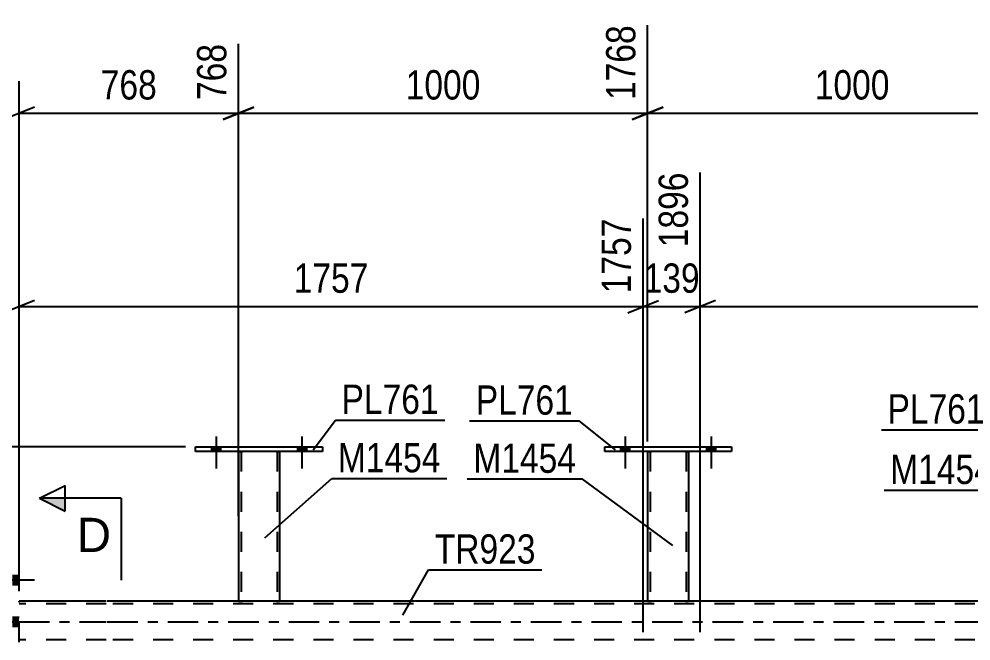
# Model space of a CAD drawing. Header units: millimetres. Extents: x 0 to 841, y 0 to 594.
# Drawn here: x 107 to 200.1, y 443.7 to 504.5 of the extents above; entities that cross this region are included whole.
import ezdxf

# ---------------------------------------------------------------- set-up
doc = ezdxf.new("R2010")
doc.units = ezdxf.units.MM
doc.linetypes.add('DXK_LINE_DOT2', pattern=[3.9198, 1.9599, -1.9599])
doc.linetypes.add('DXK_LINE_DOT3', pattern=[5.9187, 2.979, -0.9799, 0.9799, -0.9799])
doc.styles.add('Arial', font='ARIAL.TTF', dxfattribs={"height": 0.2})
doc.styles.add('Arial Narrow', font='ARIALN.TTF', dxfattribs={"height": 0.2})

# ---------------------------------------------------------------- blocks, each defined once
blk = doc.blocks.new('Bolt-318895709-3805 - 3800')
at = {"linetype": 'Continuous'}
for points in [[(107.019, 449.228), (107.019, 450.108), (106.379, 450.108), (106.379, 449.228)], [(107.019, 449.228), (107.019, 450.108), (106.379, 450.108), (106.379, 449.228)], [(107.019, 449.228), (107.019, 450.108), (106.379, 450.108), (106.379, 449.228)], [(107.019, 445.128), (107.019, 446.008), (106.379, 446.008), (106.379, 445.128)], [(107.019, 445.128), (107.019, 446.008), (106.379, 446.008), (106.379, 445.128)], [(107.019, 441.028), (107.019, 441.908), (106.379, 441.908), (106.379, 441.028)], [(107.019, 441.028), (107.019, 441.908), (106.379, 441.908), (106.379, 441.028)], [(107.019, 441.028), (107.019, 441.908), (106.379, 441.908), (106.379, 441.028)]]:
    blk.add_hatch(color=1, dxfattribs=at).paths.add_polyline_path(points)
at = {"color": 1, "linetype": 'Continuous'}
for p, q in [((105.219, 449.668), (108.539, 449.668)), ((105.219, 449.668), (108.539, 449.668)), ((105.219, 449.668), (108.539, 449.668)), ((106.379, 450.108), (107.019, 450.108)), ((106.379, 450.108), (107.019, 450.108)), ((106.379, 450.108), (107.019, 450.108)), ((106.379, 449.228), (107.019, 449.228)), ((106.379, 449.228), (107.019, 449.228)), ((106.379, 449.228), (107.019, 449.228)), ((106.379, 446.008), (107.019, 446.008)), ((106.379, 446.008), (107.019, 446.008)), ((105.219, 445.568), (108.539, 445.568)), ((105.219, 445.568), (108.539, 445.568)), ((106.379, 445.128), (107.019, 445.128)), ((106.379, 445.128), (107.019, 445.128)), ((105.219, 441.468), (108.539, 441.468)), ((105.219, 441.468), (108.539, 441.468)), ((105.219, 441.468), (108.539, 441.468)), ((106.379, 441.908), (107.019, 441.908)), ((106.379, 441.908), (107.019, 441.908)), ((106.379, 441.908), (107.019, 441.908)), ((106.379, 441.028), (107.019, 441.028)), ((106.379, 441.028), (107.019, 441.028)), ((106.379, 441.028), (107.019, 441.028))]:
    blk.add_line(p, q, dxfattribs=at)
blk = doc.blocks.new('Bolt-318895709-4152 - 3800')
at = {"linetype": 'Continuous'}
for points in [[(165.839, 462.198), (166.719, 462.198), (166.719, 462.678), (165.839, 462.678)], [(174.239, 462.198), (175.119, 462.198), (175.119, 462.678), (174.239, 462.678)]]:
    blk.add_hatch(color=1, dxfattribs=at).paths.add_polyline_path(points)
at = {"color": 1, "linetype": 'Continuous'}
for p, q in [((166.279, 463.678), (166.279, 460.558)), ((174.679, 463.678), (174.679, 460.558)), ((165.839, 462.678), (165.839, 462.198)), ((166.719, 462.678), (166.719, 462.198)), ((174.239, 462.678), (174.239, 462.198)), ((175.119, 462.678), (175.119, 462.198))]:
    blk.add_line(p, q, dxfattribs=at)
blk = doc.blocks.new('Part-318895709-3849 - 3800')
at = {"color": 2, "linetype": 'Continuous'}
for p, q in [((115.539, 447.568), (107.019, 447.568)), ((128.484, 447.568), (115.639, 447.568)), ((168.479, 447.568), (132.484, 447.568)), ((208.478, 447.568), (172.479, 447.568))]:
    blk.add_line(p, q, dxfattribs=at)
at = {"color": 7, "linetype": 'DXK_LINE_DOT2'}
for p, q in [((107.019, 443.568), (107.019, 447.568)), ((115.539, 447.328), (107.019, 447.328)), ((713.971, 447.328), (115.639, 447.328)), ((132.484, 447.568), (128.484, 447.568)), ((172.479, 447.568), (168.479, 447.568)), ((115.539, 443.808), (107.019, 443.808)), ((713.971, 443.808), (115.639, 443.808))]:
    blk.add_line(p, q, dxfattribs=at)
at = {"color": 7, "linetype": 'DXK_LINE_DOT3'}
for p, q in [((107.019, 445.568), (115.539, 445.568)), ((115.639, 445.568), (713.971, 445.568))]:
    blk.add_line(p, q, dxfattribs=at)
blk = doc.blocks.new('Part-318895709-4157 - 3800')
at = {"color": 7, "linetype": 'DXK_LINE_DOT2'}
for p, q in [((168.479, 462.201), (168.479, 462.201)), ((168.479, 462.201), (168.479, 462.198)), ((168.479, 462.198), (168.479, 462.201)), ((168.516, 462.201), (168.479, 462.201)), ((168.479, 462.201), (168.516, 462.201)), ((168.62, 462.201), (168.516, 462.201)), ((168.516, 462.201), (168.62, 462.201)), ((168.775, 462.201), (168.62, 462.201)), ((168.62, 462.201), (168.775, 462.201)), ((168.719, 462.201), (168.719, 462.201)), ((168.719, 462.201), (168.719, 447.567)), ((168.737, 462.201), (168.719, 462.201)), ((168.719, 462.201), (168.737, 462.201)), ((168.789, 462.201), (168.737, 462.201)), ((168.737, 462.201), (168.789, 462.201)), ((172.183, 462.201), (168.775, 462.201)), ((172.183, 462.201), (168.775, 462.201)), ((172.091, 462.201), (168.789, 462.201)), ((168.789, 462.201), (168.867, 462.201)), ((172.169, 462.201), (168.867, 462.201)), ((172.169, 462.201), (172.091, 462.201)), ((172.221, 462.201), (172.169, 462.201)), ((172.169, 462.201), (172.221, 462.201)), ((172.183, 462.201), (172.338, 462.201)), ((172.338, 462.201), (172.183, 462.201)), ((172.239, 462.201), (172.221, 462.201)), ((172.221, 462.201), (172.239, 462.201)), ((172.239, 462.201), (172.239, 462.201)), ((172.239, 462.201), (172.239, 447.567)), ((172.338, 462.201), (172.442, 462.201)), ((172.442, 462.201), (172.338, 462.201)), ((172.442, 462.201), (172.479, 462.201)), ((172.479, 462.201), (172.442, 462.201)), ((172.479, 462.201), (172.479, 462.201)), ((172.479, 462.201), (172.479, 462.198)), ((172.479, 462.198), (172.479, 462.201)), ((168.479, 447.568), (168.516, 447.568)), ((168.516, 447.568), (168.62, 447.568)), ((168.62, 447.568), (168.775, 447.568)), ((168.737, 447.568), (168.719, 447.568)), ((168.719, 447.567), (168.737, 447.567)), ((168.789, 447.568), (168.737, 447.568)), ((168.737, 447.567), (168.789, 447.567)), ((172.183, 447.568), (168.775, 447.568)), ((172.091, 447.568), (168.789, 447.568)), ((168.789, 447.567), (168.867, 447.567)), ((172.221, 447.567), (168.867, 447.567)), ((172.169, 447.568), (172.091, 447.568)), ((172.221, 447.568), (172.169, 447.568)), ((172.183, 447.568), (172.338, 447.568)), ((172.239, 447.568), (172.221, 447.568)), ((172.221, 447.567), (172.239, 447.567)), ((172.338, 447.568), (172.442, 447.568)), ((172.442, 447.568), (172.479, 447.568))]:
    blk.add_line(p, q, dxfattribs=at)
at = {"color": 2, "linetype": 'Continuous'}
for p, q in [((168.479, 462.198), (168.479, 447.567)), ((172.479, 462.198), (172.479, 447.567)), ((168.516, 447.567), (168.479, 447.567)), ((168.62, 447.567), (168.516, 447.567)), ((168.775, 447.567), (168.62, 447.567)), ((172.183, 447.567), (168.775, 447.567)), ((172.338, 447.567), (172.183, 447.567)), ((172.442, 447.567), (172.338, 447.567)), ((172.479, 447.567), (172.442, 447.567))]:
    blk.add_line(p, q, dxfattribs=at)
blk = doc.blocks.new('Part-318895709-4121 - 3800')
at = {"color": 7, "linetype": 'DXK_LINE_DOT2'}
for p, q in [((128.484, 462.2), (128.484, 462.201)), ((128.484, 462.201), (128.484, 462.198)), ((128.521, 462.201), (128.484, 462.201)), ((128.484, 462.198), (128.484, 462.2)), ((128.484, 462.2), (128.521, 462.2)), ((128.625, 462.201), (128.521, 462.201)), ((128.521, 462.2), (128.625, 462.2)), ((128.781, 462.201), (128.625, 462.201)), ((128.625, 462.2), (128.781, 462.2)), ((128.724, 462.201), (128.724, 462.2)), ((128.724, 462.201), (128.724, 447.567)), ((128.724, 462.201), (128.743, 462.201)), ((128.743, 462.2), (128.724, 462.2)), ((128.743, 462.201), (128.795, 462.201)), ((128.795, 462.2), (128.743, 462.2)), ((132.188, 462.201), (128.781, 462.201)), ((132.188, 462.2), (128.781, 462.2)), ((128.795, 462.201), (128.873, 462.201)), ((132.096, 462.2), (128.795, 462.2)), ((132.174, 462.201), (128.873, 462.201)), ((132.174, 462.2), (132.096, 462.2)), ((132.174, 462.201), (132.226, 462.201)), ((132.226, 462.2), (132.174, 462.2)), ((132.344, 462.201), (132.188, 462.201)), ((132.188, 462.2), (132.344, 462.2)), ((132.226, 462.201), (132.244, 462.201)), ((132.244, 462.2), (132.226, 462.2)), ((132.244, 462.2), (132.244, 462.201)), ((132.244, 462.201), (132.244, 447.567)), ((132.448, 462.201), (132.344, 462.201)), ((132.344, 462.2), (132.448, 462.2)), ((132.484, 462.201), (132.448, 462.201)), ((132.448, 462.2), (132.484, 462.2)), ((132.484, 462.201), (132.484, 462.2)), ((132.484, 462.198), (132.484, 462.201)), ((132.484, 462.2), (132.484, 462.198)), ((128.484, 447.568), (128.521, 447.568)), ((128.521, 447.568), (128.625, 447.568)), ((128.625, 447.568), (128.781, 447.568)), ((128.743, 447.568), (128.724, 447.568)), ((128.724, 447.567), (128.743, 447.567)), ((128.795, 447.568), (128.743, 447.568)), ((128.743, 447.567), (128.795, 447.567)), ((132.188, 447.568), (128.781, 447.568)), ((132.096, 447.568), (128.795, 447.568)), ((128.795, 447.567), (128.873, 447.567)), ((132.226, 447.567), (128.873, 447.567)), ((132.174, 447.568), (132.096, 447.568)), ((132.226, 447.568), (132.174, 447.568)), ((132.188, 447.568), (132.344, 447.568)), ((132.244, 447.568), (132.226, 447.568)), ((132.226, 447.567), (132.244, 447.567)), ((132.344, 447.568), (132.448, 447.568)), ((132.448, 447.568), (132.484, 447.568))]:
    blk.add_line(p, q, dxfattribs=at)
at = {"color": 2, "linetype": 'Continuous'}
for p, q in [((128.484, 462.198), (128.484, 447.567)), ((132.484, 462.198), (132.484, 447.567)), ((128.521, 447.567), (128.484, 447.567)), ((128.625, 447.567), (128.521, 447.567)), ((128.781, 447.567), (128.625, 447.567)), ((132.188, 447.567), (128.781, 447.567)), ((132.344, 447.567), (132.188, 447.567)), ((132.448, 447.567), (132.344, 447.567)), ((132.484, 447.567), (132.448, 447.567))]:
    blk.add_line(p, q, dxfattribs=at)
blk = doc.blocks.new('Part-318895709-4114 - 3800')
at = {"color": 2, "linetype": 'Continuous'}
for p, q in [((164.279, 462.678), (176.679, 462.678)), ((164.279, 462.198), (164.279, 462.678)), ((176.679, 462.678), (176.679, 462.198)), ((176.679, 462.198), (164.279, 462.198))]:
    blk.add_line(p, q, dxfattribs=at)
blk = doc.blocks.new('Part-318895709-4126 - 3800')
at = {"color": 2, "linetype": 'Continuous'}
for p, q in [((124.284, 462.678), (136.684, 462.678)), ((124.284, 462.198), (124.284, 462.678)), ((136.684, 462.678), (136.684, 462.198)), ((136.684, 462.198), (124.284, 462.198))]:
    blk.add_line(p, q, dxfattribs=at)
blk = doc.blocks.new('Bolt-318895709-4149 - 3800')
at = {"linetype": 'Continuous'}
for points in [[(125.844, 462.198), (126.724, 462.198), (126.724, 462.678), (125.844, 462.678)], [(134.244, 462.198), (135.124, 462.198), (135.124, 462.678), (134.244, 462.678)]]:
    blk.add_hatch(color=1, dxfattribs=at).paths.add_polyline_path(points)
at = {"color": 1, "linetype": 'Continuous'}
for p, q in [((126.284, 463.678), (126.284, 460.558)), ((134.684, 463.678), (134.684, 460.558)), ((125.844, 462.678), (125.844, 462.198)), ((126.724, 462.678), (126.724, 462.198)), ((134.244, 462.678), (134.244, 462.198)), ((135.124, 462.678), (135.124, 462.198))]:
    blk.add_line(p, q, dxfattribs=at)
blk = doc.blocks.new('Bolt-318895709-4150 - 3800')
at = {"linetype": 'Continuous'}
for points in [[(125.844, 462.198), (126.724, 462.198), (126.724, 462.678), (125.844, 462.678)], [(134.244, 462.198), (135.124, 462.198), (135.124, 462.678), (134.244, 462.678)]]:
    blk.add_hatch(color=1, dxfattribs=at).paths.add_polyline_path(points)
at = {"color": 1, "linetype": 'Continuous'}
for p, q in [((126.284, 463.678), (126.284, 460.558)), ((134.684, 463.678), (134.684, 460.558)), ((125.844, 462.678), (125.844, 462.198)), ((126.724, 462.678), (126.724, 462.198)), ((134.244, 462.678), (134.244, 462.198)), ((135.124, 462.678), (135.124, 462.198))]:
    blk.add_line(p, q, dxfattribs=at)
blk = doc.blocks.new('Bolt-318895709-4151 - 3800')
at = {"linetype": 'Continuous'}
for points in [[(165.839, 462.198), (166.719, 462.198), (166.719, 462.678), (165.839, 462.678)], [(174.239, 462.198), (175.119, 462.198), (175.119, 462.678), (174.239, 462.678)]]:
    blk.add_hatch(color=1, dxfattribs=at).paths.add_polyline_path(points)
at = {"color": 1, "linetype": 'Continuous'}
for p, q in [((166.279, 463.678), (166.279, 460.558)), ((174.679, 463.678), (174.679, 460.558)), ((165.839, 462.678), (165.839, 462.198)), ((166.719, 462.678), (166.719, 462.198)), ((174.239, 462.678), (174.239, 462.198)), ((175.119, 462.678), (175.119, 462.198))]:
    blk.add_line(p, q, dxfattribs=at)
blk = doc.blocks.new('StraightDimension-318895709-22695 - 3800')
at = {"color": 7, "linetype": 'Continuous'}
for p, q in [((168.479, 463.201), (168.479, 503.879)), ((208.478, 463.202), (208.478, 503.879)), ((169.979, 495.866), (166.979, 494.666)), ((168.479, 495.266), (208.478, 495.266)), ((206.978, 494.666), (209.978, 495.866))]:
    blk.add_line(p, q, dxfattribs=at)
at = {"color": 0}
blk.add_wipeout([(192.735, 496.016), (192.735, 500.216), (184.222, 500.216), (184.222, 496.016)], dxfattribs=at)
at = {"color": 3, "style": 'Arial Narrow'}
blk.add_text('1000', height=2.8633, dxfattribs=at).set_placement((184.822, 496.616))
at = {"color": 0, "linetype": 'Continuous'}
blk.add_wipeout([(207.878, 504.479), (203.678, 504.479), (203.678, 495.966), (207.878, 495.966)], dxfattribs=at)
at = {"color": 3, "linetype": 'Continuous', "style": 'Arial Narrow'}
blk.add_text('2768', height=2.8633, rotation=90.00021, dxfattribs=at).set_placement((207.278, 496.566))
blk = doc.blocks.new('StraightDimension-318895709-5014 - 3800')
at = {"color": 7, "linetype": 'Continuous'}
for p, q in [((173.618, 444.568), (173.618, 489.489)), ((168.044, 444.568), (168.044, 484.989)), ((166.544, 475.776), (169.544, 476.976)), ((175.118, 476.976), (172.118, 475.776)), ((168.044, 476.376), (173.618, 476.376))]:
    blk.add_line(p, q, dxfattribs=at)
at = {"color": 0}
blk.add_wipeout([(174.173, 477.126), (174.173, 481.326), (167.489, 481.326), (167.489, 477.126)], dxfattribs=at)
at = {"color": 3, "style": 'Arial Narrow'}
blk.add_text('139', height=2.8633, dxfattribs=at).set_placement((168.089, 477.726))
at = {"color": 0, "linetype": 'Continuous'}
blk.add_wipeout([(173.018, 490.089), (168.818, 490.089), (168.818, 481.576), (173.018, 481.576)], dxfattribs=at)
at = {"color": 3, "linetype": 'Continuous', "style": 'Arial Narrow'}
blk.add_text('1896', height=2.8633, rotation=90.00021, dxfattribs=at).set_placement((172.418, 482.176))
blk = doc.blocks.new('StraightDimension-318895709-4613 - 3800')
at = {"color": 7, "linetype": 'Continuous'}
blk.add_line((123.284, 462.678), (58.167, 462.678), dxfattribs=at)
blk = doc.blocks.new('StraightDimension-318895709-5002 - 3800')
at = {"color": 7, "linetype": 'Continuous'}
for p, q in [((168.044, 444.568), (168.044, 484.989)), ((107.019, 453.068), (107.019, 479.504)), ((108.519, 476.976), (105.519, 475.776)), ((166.544, 475.776), (169.544, 476.976)), ((107.019, 476.376), (168.044, 476.376))]:
    blk.add_line(p, q, dxfattribs=at)
at = {"color": 0}
blk.add_wipeout([(141.788, 477.126), (141.788, 481.326), (133.275, 481.326), (133.275, 477.126)], dxfattribs=at)
at = {"color": 3, "style": 'Arial Narrow'}
blk.add_text('1757', height=2.8633, dxfattribs=at).set_placement((133.875, 477.726))
at = {"color": 0, "linetype": 'Continuous'}
for points in [[(167.444, 485.589), (163.244, 485.589), (163.244, 477.076), (167.444, 477.076)], [(106.419, 480.104), (102.219, 480.104), (102.219, 477.076), (106.419, 477.076)]]:
    blk.add_wipeout(points, dxfattribs=at)
at = {"color": 3, "linetype": 'Continuous', "style": 'Arial Narrow'}
for s, height, p in [('1757', 2.8633, (166.844, 477.676)), ('0', 2.863, (105.819, 477.676))]:
    blk.add_text(s, height=height, rotation=90.00021, dxfattribs=at).set_placement(p)
blk = doc.blocks.new('StraightDimension-318895709-5033 - 3800')
at = {"color": 7, "linetype": 'Continuous'}
for p, q in [((173.618, 444.568), (173.618, 489.489)), ((253.178, 444.568), (253.178, 484.989)), ((175.118, 476.976), (172.118, 475.776)), ((251.678, 475.776), (254.678, 476.976)), ((173.618, 476.376), (253.178, 476.376))]:
    blk.add_line(p, q, dxfattribs=at)
at = {"color": 0}
blk.add_wipeout([(217.655, 477.126), (217.655, 481.326), (209.142, 481.326), (209.142, 477.126)], dxfattribs=at)
at = {"color": 3, "style": 'Arial Narrow'}
blk.add_text('1989', height=2.8633, dxfattribs=at).set_placement((209.742, 477.726))
at = {"color": 0, "linetype": 'Continuous'}
blk.add_wipeout([(252.578, 485.589), (248.378, 485.589), (248.378, 477.076), (252.578, 477.076)], dxfattribs=at)
at = {"color": 3, "linetype": 'Continuous', "style": 'Arial Narrow'}
blk.add_text('3885', height=2.8633, rotation=90.00021, dxfattribs=at).set_placement((251.978, 477.676))
blk = doc.blocks.new('StraightDimension-318895709-22696 - 3800')
at = {"color": 7, "linetype": 'Continuous'}
for p, q in [((168.479, 463.201), (168.479, 503.879)), ((128.484, 455.884), (128.484, 502.05)), ((129.984, 495.866), (126.984, 494.666)), ((128.484, 495.266), (168.479, 495.266)), ((166.979, 494.666), (169.979, 495.866))]:
    blk.add_line(p, q, dxfattribs=at)
at = {"color": 0}
blk.add_wipeout([(152.738, 496.016), (152.738, 500.216), (144.225, 500.216), (144.225, 496.016)], dxfattribs=at)
at = {"color": 3, "style": 'Arial Narrow'}
blk.add_text('1000', height=2.8633, dxfattribs=at).set_placement((144.825, 496.616))
at = {"color": 0, "linetype": 'Continuous'}
blk.add_wipeout([(167.879, 504.479), (163.679, 504.479), (163.679, 495.966), (167.879, 495.966)], dxfattribs=at)
at = {"color": 3, "linetype": 'Continuous', "style": 'Arial Narrow'}
blk.add_text('1768', height=2.8633, rotation=90.00021, dxfattribs=at).set_placement((167.279, 496.566))
blk = doc.blocks.new('StraightDimension-318895709-22697 - 3800')
at = {"color": 7, "linetype": 'Continuous'}
for p, q in [((128.484, 455.884), (128.484, 502.05)), ((107.019, 448.568), (107.019, 498.394)), ((108.519, 495.866), (105.519, 494.666)), ((107.019, 495.266), (128.484, 495.266)), ((126.984, 494.666), (129.984, 495.866))]:
    blk.add_line(p, q, dxfattribs=at)
at = {"color": 0}
blk.add_wipeout([(121.094, 496.016), (121.094, 500.216), (114.41, 500.216), (114.41, 496.016)], dxfattribs=at)
at = {"color": 3, "style": 'Arial Narrow'}
blk.add_text('768', height=2.8633, dxfattribs=at).set_placement((115.01, 496.616))
at = {"color": 0, "linetype": 'Continuous'}
for points in [[(127.884, 502.65), (123.684, 502.65), (123.684, 495.966), (127.884, 495.966)], [(106.419, 498.994), (102.219, 498.994), (102.219, 495.966), (106.419, 495.966)]]:
    blk.add_wipeout(points, dxfattribs=at)
at = {"color": 3, "linetype": 'Continuous', "style": 'Arial Narrow'}
for s, height, p in [('768', 2.8633, (127.284, 496.566)), ('0', 2.863, (105.819, 496.566))]:
    blk.add_text(s, height=height, rotation=90.00021, dxfattribs=at).set_placement(p)
blk = doc.blocks.new('Mark-318895709-3845 - 3800')
at = {"color": 30, "linetype": 'Continuous'}
for p, q in [((144.541, 446.222), (147.068, 450.652)), ((147.068, 450.652), (158.132, 450.652))]:
    blk.add_line(p, q, dxfattribs=at)
at = {"color": 0}
blk.add_wipeout([(157.532, 451.252), (157.532, 454.252), (147.668, 454.252), (147.668, 451.252)], dxfattribs=at)
blk.add_wipeout([(157.532, 451.252), (157.532, 454.252), (147.668, 454.252), (147.668, 451.252)], dxfattribs=at)
at = {"color": 3, "style": 'Arial Narrow'}
blk.add_text('TR923', height=2.8633, dxfattribs=at).set_placement((147.668, 451.252))
blk = doc.blocks.new('Mark-318895709-4163 - 3800')
at = {"color": 30, "linetype": 'Continuous'}
for p in [(191.593, 458.436), (209.832, 454.733)]:
    blk.add_line(p, (202.845, 458.436), dxfattribs=at)
at = {"color": 0}
blk.add_wipeout([(202.245, 459.036), (202.245, 462.036), (192.193, 462.036), (192.193, 459.036)], dxfattribs=at)
blk.add_wipeout([(202.245, 459.036), (202.245, 462.036), (192.193, 462.036), (192.193, 459.036)], dxfattribs=at)
at = {"color": 3, "style": 'Arial Narrow'}
blk.add_text('M1454', height=2.8633, dxfattribs=at).set_placement((192.193, 459.036))
blk = doc.blocks.new('SectionMark-318895709-5281 - 3800')
at = {"linetype": 'Continuous'}
for points in [[(111.519, 457.638), (111.519, 456.388), (109.019, 457.638)], [(111.519, 434.849), (111.519, 433.599), (109.019, 433.599)]]:
    blk.add_hatch(color=6, dxfattribs=at).paths.add_polyline_path(points)
at = {"color": 6, "linetype": 'Continuous'}
for p, q in [((109.019, 457.638), (111.519, 458.888)), ((111.519, 456.388), (111.519, 458.888)), ((117.019, 457.638), (109.019, 457.638)), ((109.019, 457.638), (111.519, 456.388)), ((117.019, 457.638), (117.019, 449.638)), ((117.019, 433.599), (117.019, 441.599)), ((109.019, 433.599), (111.519, 434.849)), ((111.519, 434.849), (111.519, 432.349)), ((117.019, 433.599), (109.019, 433.599)), ((111.519, 432.349), (109.019, 433.599))]:
    blk.add_line(p, q, dxfattribs=at)
at = {"color": 0, "linetype": 'Continuous'}
for points in [[(116.019, 452.388), (116.019, 455.888), (112.649, 455.888), (112.649, 452.388)], [(116.019, 435.349), (116.019, 438.849), (112.649, 438.849), (112.649, 435.349)]]:
    blk.add_wipeout(points, dxfattribs=at)
at = {"color": 3, "linetype": 'Continuous', "style": 'Arial'}
for p in [(112.649, 452.388), (112.649, 435.349)]:
    blk.add_text('D', height=3.343, dxfattribs=at).set_placement(p)
blk = doc.blocks.new('Mark-318895709-4110 - 3800')
at = {"color": 30, "linetype": 'Continuous'}
for p in [(151.073, 465.208), (165.333, 462.376)]:
    blk.add_line(p, (161.777, 465.208), dxfattribs=at)
at = {"color": 0}
blk.add_wipeout([(161.177, 465.808), (161.177, 468.808), (151.673, 468.808), (151.673, 465.808)], dxfattribs=at)
blk.add_wipeout([(161.177, 465.808), (161.177, 468.808), (151.673, 468.808), (151.673, 465.808)], dxfattribs=at)
at = {"color": 3, "style": 'Arial Narrow'}
blk.add_text('PL761', height=2.8633, dxfattribs=at).set_placement((151.673, 465.808))
blk = doc.blocks.new('Mark-318895709-4117 - 3800')
at = {"color": 30, "linetype": 'Continuous'}
for p, q in [((131.048, 453.786), (137.588, 459.58)), ((137.588, 459.58), (148.84, 459.58))]:
    blk.add_line(p, q, dxfattribs=at)
at = {"color": 0}
blk.add_wipeout([(148.24, 460.18), (148.24, 463.18), (138.188, 463.18), (138.188, 460.18)], dxfattribs=at)
blk.add_wipeout([(148.24, 460.18), (148.24, 463.18), (138.188, 463.18), (138.188, 460.18)], dxfattribs=at)
at = {"color": 3, "style": 'Arial Narrow'}
blk.add_text('M1454', height=2.8633, dxfattribs=at).set_placement((138.188, 460.18))
blk = doc.blocks.new('Mark-318895709-4122 - 3800')
at = {"color": 30, "linetype": 'Continuous'}
for p, q in [((135.765, 462.389), (137.953, 465.287)), ((137.953, 465.287), (148.657, 465.287))]:
    blk.add_line(p, q, dxfattribs=at)
at = {"color": 0}
blk.add_wipeout([(148.057, 465.887), (148.057, 468.887), (138.553, 468.887), (138.553, 465.887)], dxfattribs=at)
blk.add_wipeout([(148.057, 465.887), (148.057, 468.887), (138.553, 468.887), (138.553, 465.887)], dxfattribs=at)
at = {"color": 3, "style": 'Arial Narrow'}
blk.add_text('PL761', height=2.8633, dxfattribs=at).set_placement((138.553, 465.887))
blk = doc.blocks.new('Mark-318895709-4153 - 3800')
at = {"color": 30, "linetype": 'Continuous'}
for p in [(150.839, 459.528), (170.93, 453.022)]:
    blk.add_line(p, (162.091, 459.528), dxfattribs=at)
at = {"color": 0}
blk.add_wipeout([(161.491, 460.128), (161.491, 463.128), (151.439, 463.128), (151.439, 460.128)], dxfattribs=at)
blk.add_wipeout([(161.491, 460.128), (161.491, 463.128), (151.439, 463.128), (151.439, 460.128)], dxfattribs=at)
at = {"color": 3, "style": 'Arial Narrow'}
blk.add_text('M1454', height=2.8633, dxfattribs=at).set_placement((151.439, 460.128))
blk = doc.blocks.new('Mark-318895709-4158 - 3800')
at = {"color": 30, "linetype": 'Continuous'}
for p in [(191.332, 464.345), (205.027, 462.379)]:
    blk.add_line(p, (202.036, 464.345), dxfattribs=at)
at = {"color": 0}
blk.add_wipeout([(201.436, 464.945), (201.436, 467.945), (191.932, 467.945), (191.932, 464.945)], dxfattribs=at)
blk.add_wipeout([(201.436, 464.945), (201.436, 467.945), (191.932, 467.945), (191.932, 464.945)], dxfattribs=at)
at = {"color": 3, "style": 'Arial Narrow'}
blk.add_text('PL761', height=2.8633, dxfattribs=at).set_placement((191.932, 464.945))

msp = doc.modelspace()

# ---------------------------------------------------------------- block references
for name in ['Bolt-318895709-4149 - 3800', 'Bolt-318895709-4150 - 3800', 'Bolt-318895709-4152 - 3800', 'Bolt-318895709-4151 - 3800', 'Part-318895709-4126 - 3800', 'Part-318895709-4114 - 3800', 'Part-318895709-4121 - 3800', 'Part-318895709-4157 - 3800', 'Bolt-318895709-3805 - 3800', 'Part-318895709-3849 - 3800']:
    msp.add_blockref(name, (0, 0))

# ---------------------------------------------------------------- next in the draw order: block references
msp.add_blockref('StraightDimension-318895709-22695 - 3800', (0, 0))

# ---------------------------------------------------------------- next in the draw order: block references
msp.add_blockref('StraightDimension-318895709-5014 - 3800', (0, 0))

# ---------------------------------------------------------------- next in the draw order: block references
msp.add_blockref('StraightDimension-318895709-4613 - 3800', (0, 0))

# ---------------------------------------------------------------- next in the draw order: block references
for name in ['StraightDimension-318895709-5033 - 3800', 'StraightDimension-318895709-5002 - 3800']:
    msp.add_blockref(name, (0, 0))

# ---------------------------------------------------------------- next in the draw order: block references
for name in ['StraightDimension-318895709-22696 - 3800', 'Mark-318895709-4163 - 3800', 'Mark-318895709-3845 - 3800']:
    msp.add_blockref(name, (0, 0))

# ---------------------------------------------------------------- next in the draw order: block references
for name in ['StraightDimension-318895709-22697 - 3800', 'Mark-318895709-4110 - 3800', 'Mark-318895709-4158 - 3800', 'Mark-318895709-4117 - 3800']:
    msp.add_blockref(name, (0, 0))

# ---------------------------------------------------------------- next in the draw order: block references
for name in ['Mark-318895709-4122 - 3800', 'Mark-318895709-4153 - 3800', 'SectionMark-318895709-5281 - 3800']:
    msp.add_blockref(name, (0, 0))

doc.saveas('drawing.dxf')
